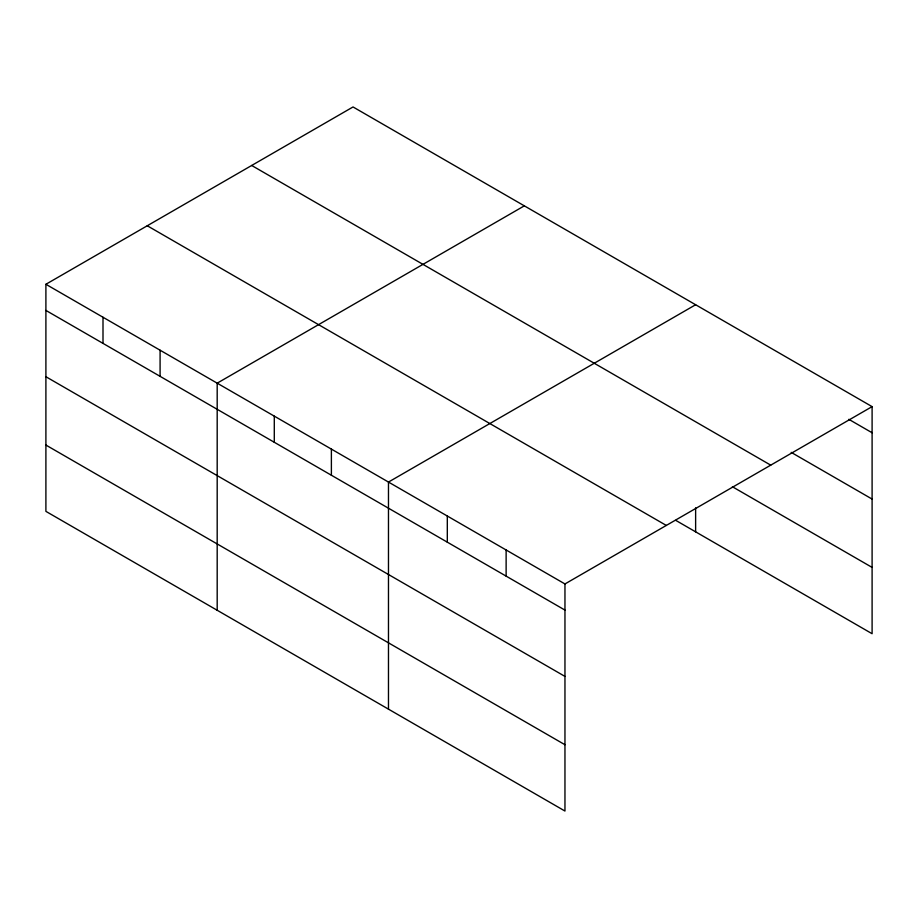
<?xml version="1.0" encoding="UTF-8"?>
<svg xmlns="http://www.w3.org/2000/svg" width="918" height="918" viewBox="0 0 918 918"><rect width="100%" height="100%" fill="white"/><g stroke="black" fill="none" stroke-linecap="round" stroke-linejoin="round"><path stroke-width="1.38" d="M564.96 676.405L564.96 583.951L45.9 284.282L45.9 511.372L564.96 811.042L564.96 676.405L45.9 376.724M675.763 520.368L872.1 633.718L872.1 406.628L353.04 106.958L45.9 284.282M524.327 205.85L217.187 383.173L217.187 610.263M695.626 304.742L388.475 482.065L388.475 709.155M564.96 583.951L872.1 406.628M848.817 419.319L872.1 432.757M791.213 452.379L872.1 499.071M251.681 165.469L770.741 465.151M732.392 486.735L872.1 567.404M147.259 225.759L666.319 525.44M45.9 310.41L564.96 610.091M45.9 445.058L564.96 744.727M695.626 507.849L695.626 531.832M506.128 549.997L506.128 576.125M447.307 516.031L447.307 542.159M331.387 449.097L331.387 475.237M274.287 416.141L274.287 442.269M160.088 350.206L160.088 376.334M103 317.249L103 343.378"/></g></svg>
